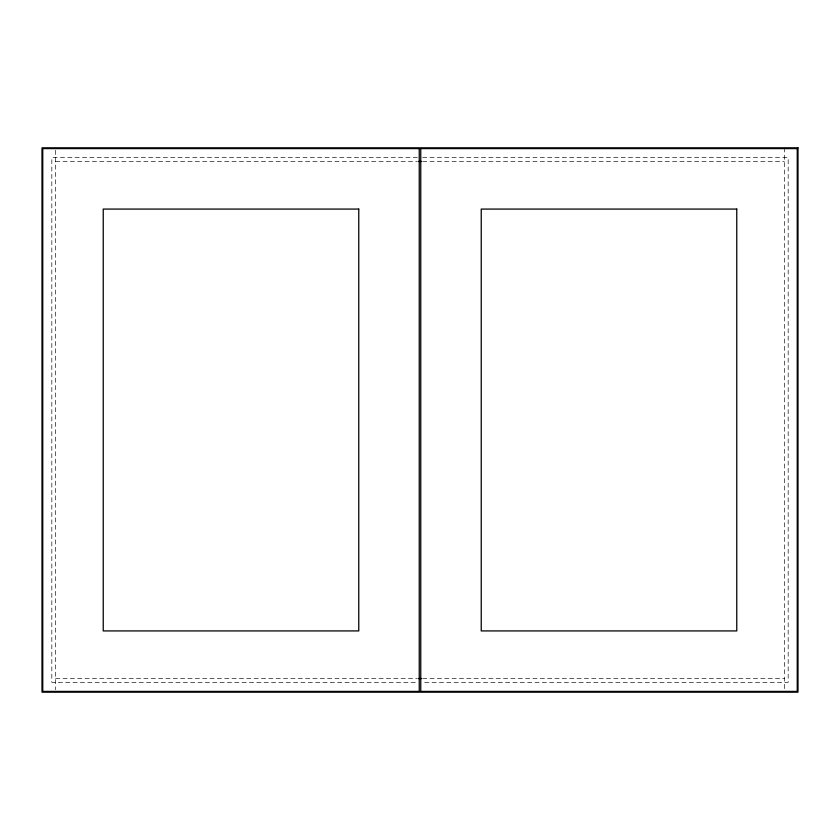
<?xml version="1.0" encoding="UTF-8"?>
<svg xmlns="http://www.w3.org/2000/svg" width="840" height="840" viewBox="0 0 840 840"><rect width="100%" height="100%" fill="white"/><g stroke="black" fill="none" stroke-linecap="round" stroke-linejoin="round"><path stroke-width="0.63" stroke-dasharray="4.2 3.15" d="M417.375 157.668L51.828 157.668L51.828 682.332L417.375 682.332M422.625 157.668L788.172 157.668L788.172 682.332L422.625 682.332M55.608 161.448L417.375 161.448M422.625 161.448L784.392 161.448M55.608 678.552L417.375 678.552M422.625 678.552L784.392 678.552M784.392 147.84L784.392 689.682M55.608 150.318L55.608 689.682"/><path stroke-width="1.26" d="M418.688 161.448L421.312 161.448M418.688 678.552L421.312 678.552M798 147.84L42 147.84L42 692.16L798 692.16L798 147.84M419.244 148.596L42.756 148.596L42.756 691.404L419.244 691.404L419.244 148.596M797.244 148.596L420.756 148.596L420.756 691.404L797.244 691.404L797.244 148.596M358.764 209.076L103.236 209.076L103.236 630.924L358.764 630.924L358.764 209.076M736.764 209.076L481.236 209.076L481.236 630.924L736.764 630.924L736.764 209.076"/></g></svg>
